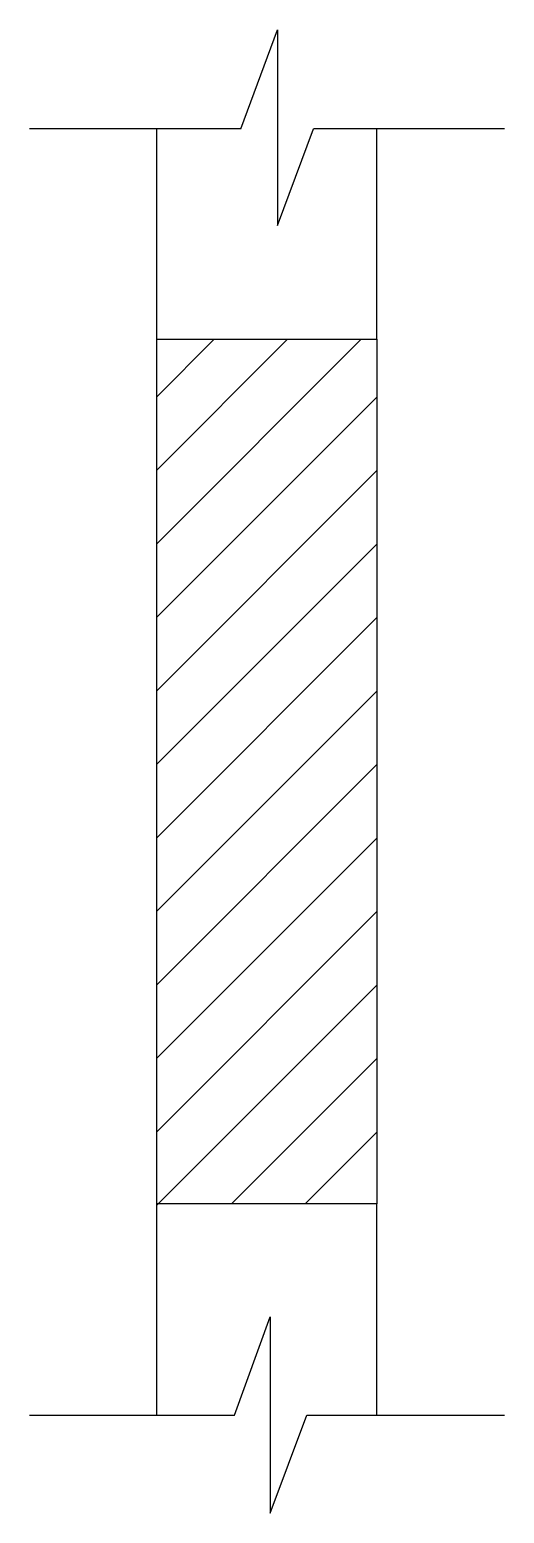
# Model space of a CAD drawing. Header units: metres. Extents: x 13321.5 to 13326.6, y 18577.7 to 18593.8.
import ezdxf

# ---------------------------------------------------------------- set-up
doc = ezdxf.new("R2010")
doc.units = ezdxf.units.M
doc.layers.add('PUB_DIM', color=90, linetype='Continuous')

msp = doc.modelspace()

# ---------------------------------------------------------------- linework, layer by layer
for points in [[(13322.85, 18592.74), (13322.85, 18590.45), (13325.25, 18590.45), (13325.25, 18592.74)], [(13325.25, 18578.74), (13325.25, 18581.04), (13322.85, 18581.04), (13322.85, 18578.74)]]:
    msp.add_lwpolyline(points)
at = {"layer": 'PUB_DIM'}
for p, q in [((13323.77, 18592.74), (13324.17, 18593.82)), ((13324.17, 18593.82), (13324.17, 18591.69)), ((13323.77, 18592.74), (13321.47, 18592.74)), ((13324.17, 18591.69), (13324.56, 18592.74)), ((13326.64, 18592.74), (13324.56, 18592.74)), ((13322.85, 18589.82), (13323.48, 18590.45)), ((13322.85, 18589.02), (13324.28, 18590.45)), ((13322.85, 18588.22), (13325.08, 18590.45)), ((13322.85, 18587.42), (13325.25, 18589.82)), ((13322.85, 18586.62), (13325.25, 18589.02)), ((13322.85, 18585.82), (13325.25, 18588.22)), ((13322.85, 18585.02), (13325.25, 18587.42)), ((13322.85, 18584.22), (13325.25, 18586.62)), ((13322.85, 18583.42), (13325.25, 18585.82)), ((13322.85, 18582.62), (13325.25, 18585.02)), ((13322.85, 18581.82), (13325.25, 18584.22)), ((13322.85, 18581.02), (13325.25, 18583.42)), ((13323.67, 18581.04), (13325.25, 18582.62)), ((13324.47, 18581.04), (13325.25, 18581.82)), ((13323.7, 18578.74), (13324.09, 18579.81)), ((13324.09, 18579.81), (13324.09, 18577.67)), ((13321.47, 18578.74), (13323.7, 18578.74)), ((13324.09, 18577.67), (13324.49, 18578.74)), ((13324.49, 18578.74), (13326.64, 18578.74))]:
    msp.add_line(p, q, dxfattribs=at)
for points in [[(13322.85, 18590.45), (13322.85, 18581.04)], [(13325.25, 18590.45), (13325.25, 18581.04)]]:
    msp.add_lwpolyline(points, dxfattribs=at)

doc.saveas('drawing.dxf')
